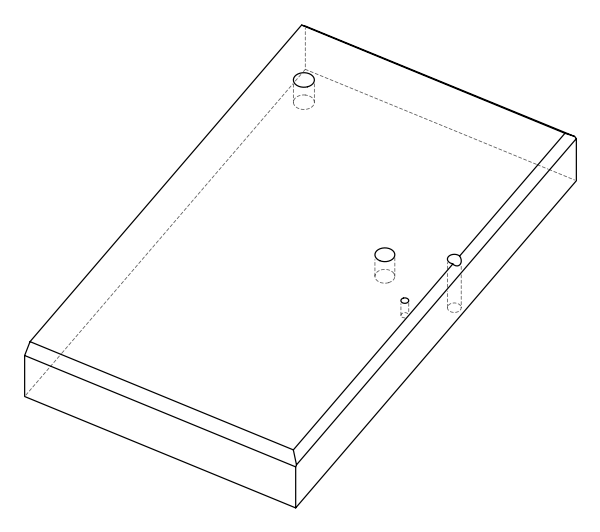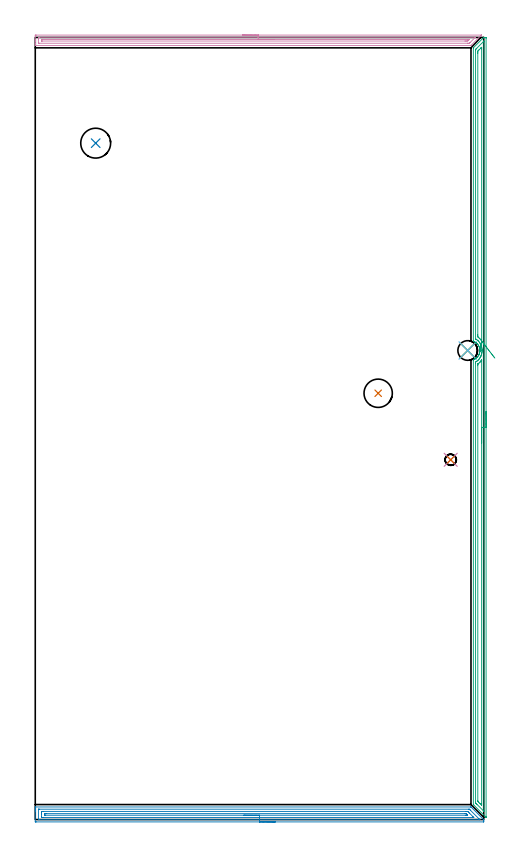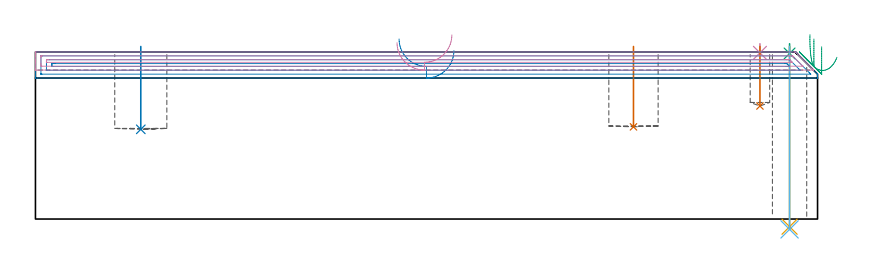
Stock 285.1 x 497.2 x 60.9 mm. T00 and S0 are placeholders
(PLAN: 10 operations, 6 tool changes, 29.1 min)
(1 INDEXABLE_INSERT_DRILL_BLIND_HOLE_FROM_SOLID | STEP1POCKET | NXT0302_007 | 0.12 min | 6876 mm3)
(2 INDEXABLE_INSERT_DRILL_BLIND_HOLE_FROM_SOLID_1 | STEP1POCKET_1 | NXT0302_009 | 0.12 min | 7916 mm3)
(3 SPOT_DRILL | STEP1HOLE | NXT0321_9005460120000 | 0.03 min | 1 mm3)
(4 SPOT_DRILL_1 | STEP1POCKET_2 | NXT0321_9005460120000 | 0.03 min | 1 mm3)
(5 DRILL_THROUGH_HOLE_INTO_CENTER | STEP1HOLE | NXT0301_042 | 0.26 min | 2378 mm3)
(6 DRILL_TO_ENLARGE_THROUGH_HOLE | STEP1HOLE | NXT0301_096 | 0.27 min | 5057 mm3)
(7 DRILL_BLIND_HOLE_INTO_CENTER | STEP1POCKET_2 | NXT0301_042 | 0.09 min | 736 mm3)
(8 AREA_MILL | FG_CHAMFER_SURFACE | UGT0205_001 | 9.21 min | 12866 mm3)
(9 AREA_MILL_1 | FG_CHAMFER_SURFACE_1 | UGT0205_001 | 12.07 min | 16030 mm3)
(10 AREA_MILL_2 | FG_CHAMFER_SURFACE_2 | UGT0205_001 | 6.9 min | 6077 mm3)
(TOOL NXT0302_007 | Index. Insert Drill 18mm [880-D1800L25-05] | D18 PA176 FL90 Z2)
(TOOL NXT0302_009 | Index. Insert Drill 19mm [880-D1900L25-05] | D19 PA176 FL95 Z2)
(TOOL NXT0321_9005460120000 | NC Spot Drill, 142deg, 12mm, Carbide, Uncoated | D12 PA142 FL30 Z2)
(TOOL NXT0301_042 | Carbide Drill 7.1mm [860.1-0710-057A1-MM 2214] | D7.1 PA140 FL85 Z2)
(TOOL NXT0301_096 | Carbide Drill 12.5mm [860.1-1250-063A1-MM 2214] | D12.5 PA140 FL77 Z2)
(TOOL UGT0205_001 | Chamfer Mill 20 x 3 x 45 deg. | D20 FL50 Z2)
(OP 1 INDEXABLE_INSERT_DRILL_BLIND_HOLE_FROM_SOLID)
G17 G21 G94 G90
T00 M6
G54
G17 G0 G90 X218. Y271. S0 M3
G43 Z70.9 H1
G94 G81 G98 Z33.6 F250. R62.9
G80
M5
M2
(OP 2 INDEXABLE_INSERT_DRILL_BLIND_HOLE_FROM_SOLID_1)
G17 G21 G94 G90
T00 M6
G54
G17 G0 G90 X38.4 Y430. S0 M3
G43 Z70.9 H1
G94 G81 G98 Z32.7 F250. R62.9
G80
M5
M2
(OP 3 SPOT_DRILL)
G17 G21 G94 G90
T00 M6
G54
G17 G0 G90 X274.9 Y298.2 S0 M3
G43 Z70.9 H0
G94 G81 G98 Z60.362 F250. R63.9
G80
M5
M2
(OP 4 SPOT_DRILL_1)
G17 G21 G94 G90
T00 M6
G54
G17 G0 G90 X264.1 Y228.7 S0 M3
G43 Z70.9 H0
G94 G81 G98 Z60.59 F250. R63.9
G80
M5
M2
(OP 5 DRILL_THROUGH_HOLE_INTO_CENTER)
G17 G21 G94 G90
T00 M6
G54
G17 G0 G90 X274.9 Y298.2 S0 M3
G43 Z70.9 H1
G94 G73 G98 Z-2.792 F250. Q7.077 R62.9
G80
M5
M2
(OP 6 DRILL_TO_ENLARGE_THROUGH_HOLE)
G17 G21 G94 G90
T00 M6
G54
G17 G0 G90 X274.9 Y298.2 S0 M3
G43 Z70.9 H1
G94 G73 G98 Z-3.775 F250. Q10.779 R62.9
G80
M5
M2
(OP 7 DRILL_BLIND_HOLE_INTO_CENTER)
G17 G21 G94 G90
T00 M6
G54
G17 G0 G90 X264.1 Y228.7 S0 M3
G43 Z70.9 H1
G94 G81 G98 Z41.2 F250. R62.9
G80
M5
M2
(OP 8 AREA_MILL)
G17 G21 G94 G90
T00 M6
G54
G17 G0 G90 X152.55 Y-1.5 S1061 M3
G43 Z70.9 H0
Z61.4
G94 G1 X152.512 Z60.528 F250.
X152.398 Z59.664
X152.209 Z58.812
X151.947 Z57.98
X151.613 Z57.174
X151.21 Z56.4
X150.742 Z55.664
X150.21 Z54.972
X149.621 Z54.329
X148.978 Z53.74
X148.286 Z53.208
X147.55 Z52.74
X146.776 Z52.337
X145.97 Z52.003
X145.138 Z51.741
X144.286 Z51.552
X143.422 Z51.438
X142.55 Z51.4
X0.609
X0.089 Y-1.494 Z51.404
X0.01 Y-1.492 Z51.406
X0. Y-1.407 Z51.49
Y5.001 Z57.895
Y5.558 Z58.455
Y5.877 Z58.773
Y6.434 Z59.33
Y6.753 Z59.648
Y7.73 Z60.629
X0.003 Y7.867 Z60.76
X0.01 Y7.998 Z60.888
X0.163 Y8. Z60.9
X276.903
X276.994 Y7.996 Z60.889
X277.059 Y7.942 Z60.839
X277.349 Y7.651 Z60.55
X277.372 Y7.629 Z60.528
X284.962 Y0.039 Z52.936
X285.086 Y-0.087 Z52.811
X285.099 Y-0.105 Z52.791
X285.1 Y-0.273 Z52.626
Y-0.417 Z52.483
Y-1.061 Z51.839
Y-1.367 Z51.532
X285.09 Y-1.494 Z51.405
X285.066 Y-1.5 Z51.4
X142.55
Y-0.086 Z52.814
X2.394
X2.223 Y-0.085 Z52.815
X2.048 Y-0.081 Z52.819
X2.012 Y-0.079 Z52.821
X2.006 Y-0.055 Z52.845
X2.003 Y-0.027 Z52.873
X2. Y0.134 Z53.034
X2.001 Y6.393 Z59.293
X2.005 Y6.496 Z59.396
X2.01 Y6.564 Z59.464
X2.018 Y6.579 Z59.479
X2.034 Y6.581 Z59.481
X2.394 Y6.585 Z59.485
X2.565 Y6.586 Z59.486
X275.564 Y6.585 Z59.485
X275.735
X275.914 Y6.581 Z59.481
X275.955 Y6.579 Z59.479
X276.07 Y6.471 Z59.371
X276.229 Y6.318 Z59.218
X276.457 Y6.094 Z58.994
X276.673 Y5.877 Z58.777
X282.038 Y0.512 Z53.412
X282.245 Y0.302 Z53.202
X282.613 Y-0.075 Z52.825
Y-0.081 Z52.819
X282.609 Y-0.083 Z52.817
X282.583 Y-0.085 Z52.815
X142.55 Y-0.086 Z52.814
Y1.328 Z54.228
X5.073 Y1.329 Z54.229
X4.352 Y1.33 Z54.23
X4.18 Y1.332 Z54.232
X4.016 Y1.335 Z54.235
X4.008 Y1.499 Z54.399
X4.002 Y1.673 Z54.573
X4. Y3.25 Z56.15
Y4.126 Z57.026
X4.001 Y4.301 Z57.201
X4.01 Y5.001 Z57.901
X4.014 Y5.164 Z58.064
X5.073 Y5.171 Z58.071
X273.778
X274.499 Y5.17 Z58.07
X274.671 Y5.168 Z58.068
X274.843 Y5.164 Z58.064
X274.935 Y5.154 Z58.054
X274.989 Y5.104 Z58.004
X275.096 Y5.001 Z57.901
X275.564 Y4.537 Z57.437
X275.975 Y4.126 Z57.026
X278.242 Y1.859 Z54.759
X278.601 Y1.499 Z54.399
X278.717 Y1.38 Z54.28
X278.755 Y1.338 Z54.238
Y1.335 Z54.235
X278.745 Y1.333 Z54.233
X278.704 Y1.33 Z54.23
X278.589 Y1.329 Z54.229
X278.415 Y1.328 Z54.228
X142.55
Y2.743 Z55.643
X6.482
X6.133 Y2.745 Z55.645
X6.073 Y2.746 Z55.646
X6.015 Y2.749 Z55.649
X6.01 Y2.833 Z55.733
X6. Y3.216 Z56.116
Y3.25 Z56.15
X6.004 Y3.671 Z56.571
X6.006 Y3.723 Z56.623
X6.009 Y3.745 Z56.645
X6.033 Y3.75 Z56.65
X6.169 Y3.754 Z56.654
X6.342 Y3.756 Z56.656
X6.858 Y3.757 Z56.657
X7.234
X273.262
X273.778 Y3.753 Z56.653
X273.851 Y3.751 Z56.651
X273.892 Y3.748 Z56.648
X273.93 Y3.712 Z56.612
X274.09 Y3.557 Z56.457
X274.398 Y3.25 Z56.15
X274.671 Y2.971 Z55.871
X274.871 Y2.75 Z55.65
X274.671 Y2.747 Z55.647
X274.294 Y2.744 Z55.644
X273.778 Y2.743 Z55.643
X273.403
X142.55
X141.678 Z55.681
X140.814 Z55.795
X139.962 Z55.983
X139.13 Z56.246
X138.324 Z56.58
X137.55 Z56.982
X136.814 Z57.451
X136.122 Z57.982
X135.479 Z58.572
X134.89 Z59.215
X134.358 Z59.907
X133.89 Z60.643
X133.487 Z61.417
X133.153 Z62.222
X132.891 Z63.055
X132.702 Z63.906
X132.588 Z64.771
X132.55 Z65.643
G0 Z70.9
M5
M2
(OP 9 AREA_MILL_1)
G17 G21 G94 G90
T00 M6
G54
G17 G0 G90 X286.6 Y259.3 S1061 M3
G43 Z70.9 H0
Z62.8
G94 G1 Y259.262 Z61.928 F250.
Y259.148 Z61.064
Y258.959 Z60.212
Y258.697 Z59.38
Y258.363 Z58.574
Y257.96 Z57.8
Y257.492 Z57.064
Y256.96 Z56.372
Y256.371 Z55.729
Y255.728 Z55.14
Y255.036 Z54.608
Y254.3 Z54.14
Y253.526 Z53.737
Y252.72 Z53.403
Y251.888 Z53.141
Y251.037 Z52.952
Y250.172 Z52.838
Y249.3 Z52.8
X286.599 Y1.584 Z52.801
Y1.552
X286.592 Y1.419 Z52.806
X286.535 Y1.471 Z52.864
X286.416 Y1.584 Z52.982
X278.737 Y9.263 Z60.663
X278.522 Y9.481 Z60.872
X278.504 Y9.505 Z60.889
X278.5 Y9.633 Z60.9
Y292.226
X278.504 Y292.307 Z60.889
X278.513 Y292.313 Z60.88
X278.576 Y292.343 Z60.819
X278.684 Y292.387 Z60.713
X279.008 Y292.535 Z60.387
X279.205 Y292.623 Z60.195
X279.29 Y292.661 Z60.11
X279.309 Y292.673 Z60.091
X279.451 Y292.758 Z59.945
X279.564 Y292.825 Z59.835
X279.737 Y292.928 Z59.662
X280.17 Y293.228 Z59.229
X280.572 Y293.55 Z58.827
X280.815 Y293.784 Z58.582
X281.049 Y294.031 Z58.349
X281.222 Y294.244 Z58.174
X281.321 Y294.364 Z58.078
X281.386 Y294.444 Z58.013
X281.671 Y294.862 Z57.727
X281.699 Y294.908 Z57.699
X281.93 Y295.293 Z57.47
X281.953 Y295.338 Z57.447
X281.96 Y295.354 Z57.44
X282.15 Y295.781 Z57.246
X282.322 Y296.232 Z57.078
X282.45 Y296.677 Z56.948
X282.454 Y296.697 Z56.943
X282.548 Y297.126 Z56.851
X282.609 Y297.572 Z56.79
X282.616 Y297.677 Z56.784
X282.619 Y297.746 Z56.778
X282.631 Y297.978 Z56.755
X282.634 Y298.02 Z56.753
X282.633 Y298.038
Y298.083
X282.632 Y298.127 Z56.751
X282.633 Y298.215 Z56.756
Y298.217
X282.631 Y298.399
X282.632 Y298.467 Z56.759
X282.625 Y298.573 Z56.769
X282.6 Y298.913 Z56.797
X282.53 Y299.362 Z56.868
X282.478 Y299.594 Z56.921
X282.429 Y299.807 Z56.968
X282.329 Y300.134 Z57.069
X282.29 Y300.258 Z57.106
X282.119 Y300.701 Z57.281
X281.93 Y301.104 Z57.47
X281.826 Y301.289 Z57.574
X281.79 Y301.353 Z57.609
X281.665 Y301.556 Z57.733
X281.64 Y301.595 Z57.757
X281.355 Y301.991 Z58.044
X281.177 Y302.212 Z58.22
X281.049 Y302.372 Z58.348
X280.94 Y302.489 Z58.457
X280.566 Y302.846 Z58.834
X280.469 Y302.927 Z58.93
X280.336 Y303.038 Z59.06
X280.256 Y303.106 Z59.142
X280.17 Y303.179 Z59.229
X280.03 Y303.284 Z59.369
X279.886 Y303.383 Z59.512
X279.29 Y303.729 Z60.109
X278.972 Y303.883 Z60.428
X278.85 Y303.942 Z60.549
X278.648 Y304.028 Z60.748
X278.503 Y304.094 Z60.889
X278.5 Y304.298 Z60.9
Y490.309
X278.506 Y490.603 Z60.892
X278.605 Y490.706 Z60.793
X284.321 Y496.423 Z55.076
X284.767 Y496.867 Z54.633
X285.069 Y497.165 Z54.33
X285.108 Y497.197 Z54.289
X285.31 Y497.2 Z54.088
X286.092 Z53.302
X286.274 Z53.121
X286.456 Z52.94
X286.591 Y497.197 Z52.805
X286.596 Y497.016 Z52.804
X286.6 Y496.76 Z52.8
Y249.3
X285.186 Z54.214
Y5.608
X285.182 Y5.409 Z54.218
X285.179 Y5.31 Z54.221
X285.176 Y5.285 Z54.224
X285.147 Y5.311 Z54.253
X285.062 Y5.392 Z54.338
X284.842 Y5.608 Z54.558
X280.779 Y9.671 Z58.621
X280.372 Y10.08 Z59.028
X279.957 Y10.505 Z59.443
X279.921 Y10.549 Z59.479
X279.919 Y10.572 Z59.481
X279.916 Y10.626 Z59.484
X279.915 Y10.735 Z59.485
X279.914 Y10.953 Z59.486
Y289.969
X279.921 Y290.856 Z59.479
X279.955 Y290.884 Z59.445
X280.456 Y291.21 Z58.944
X280.779 Y291.433 Z58.621
X280.974 Y291.582 Z58.426
X281.221 Y291.778 Z58.179
X281.454 Y291.991 Z57.946
X281.665 Y292.195 Z57.736
X281.897 Y292.442 Z57.503
X282.093 Y292.673 Z57.307
X282.298 Y292.927 Z57.102
X282.55 Y293.282 Z56.85
X282.741 Y293.567 Z56.659
X283.002 Y294.005 Z56.398
X283.1 Y294.186 Z56.3
X283.232 Y294.461 Z56.168
X283.27 Y294.545 Z56.13
X283.295 Y294.603 Z56.105
X283.435 Y294.943 Z55.965
X283.546 Y295.243 Z55.854
X283.586 Y295.356 Z55.814
X283.755 Y295.927 Z55.645
X283.83 Y296.25 Z55.57
X283.916 Y296.659 Z55.484
X283.984 Y297.144 Z55.416
X284.015 Y297.453 Z55.385
X284.052 Y298.038 Z55.348
X284.053 Y298.065 Z55.347
X284.054 Y298.092 Z55.346
X284.053 Y298.147 Z55.347
X284.05 Y298.312 Z55.35
X284.039 Y298.623 Z55.361
X284.015 Y298.933 Z55.385
X283.986 Y299.271 Z55.414
X283.9 Y299.827 Z55.5
X283.78 Y300.374 Z55.62
X283.684 Y300.721 Z55.716
X283.435 Y301.458 Z55.965
X283.376 Y301.616 Z56.024
X283.335 Y301.717 Z56.065
X283.091 Y302.228 Z56.309
X282.938 Y302.51 Z56.462
X282.793 Y302.754 Z56.607
X282.55 Y303.122 Z56.85
X282.347 Y303.404 Z57.053
X282.045 Y303.785 Z57.355
X281.86 Y304.001 Z57.54
X281.665 Y304.204 Z57.736
X281.569 Y304.298 Z57.831
X281.151 Y304.669 Z58.249
X280.779 Y304.976 Z58.621
X280.479 Y305.193 Z58.921
X280.274 Y305.319 Z59.126
X279.96 Y305.513 Z59.44
X279.92 Y305.541 Z59.48
X279.918 Y305.549 Z59.482
X279.916 Y305.575 Z59.484
X279.915 Y305.629 Z59.485
Y489.393
Y489.415
X279.921 Y489.522 Z59.479
X279.932 Y489.57 Z59.468
X279.972 Y489.614 Z59.428
X280.106 Y489.753 Z59.294
X280.275 Y489.924 Z59.125
X280.658 Y490.309 Z58.742
X285.145 Y494.794 Z54.255
X285.172 Y494.816 Z54.228
X285.174 Y494.815 Z54.226
X285.181 Y494.806 Z54.219
X285.184 Y494.78 Z54.216
X285.185 Y494.728 Z54.215
X285.186 Y249.3 Z54.214
X283.772 Z55.628
X283.771 Y10.08 Z55.629
X283.77 Y9.741 Z55.63
X283.766 Y9.185 Z55.634
X283.765 Y9.157 Z55.635
X283.724 Y9.185 Z55.676
X283.435 Y9.467 Z55.965
X282.82 Y10.08 Z56.58
X282.55 Y10.349 Z56.85
X281.925 Y10.974 Z57.475
X281.665 Y11.237 Z57.736
X281.353 Y11.556 Z58.047
X281.336 Y11.575 Z58.064
X281.333 Y11.605 Z58.067
X281.33 Y11.665 Z58.07
X281.329 Y11.755 Z58.071
Y11.868
Y288.541
X281.33 Y289.096 Z58.07
X281.332 Y289.431 Z58.068
X281.335 Y289.546 Z58.065
X281.341 Y289.574 Z58.059
X281.358 Y289.59 Z58.042
X281.402 Y289.626 Z57.998
X281.665 Y289.831 Z57.736
X281.753 Y289.9 Z57.647
X281.862 Y289.99 Z57.538
X282.227 Y290.316 Z57.173
X282.55 Y290.632 Z56.85
X282.673 Y290.76 Z56.727
X282.787 Y290.884 Z56.613
X283.082 Y291.241 Z56.318
X283.435 Y291.696 Z55.965
X283.47 Y291.743 Z55.93
X283.496 Y291.778 Z55.904
X283.641 Y291.989 Z55.759
X283.71 Y292.087 Z55.69
X283.748 Y292.139 Z55.652
X283.765 Y292.159 Z55.635
X283.766 Y292.144 Z55.634
X283.769 Y292.03 Z55.631
X283.771 Y291.778 Z55.629
Y291.631
X283.772 Y249.3 Z55.628
Y248.428 Z55.667
Y247.564 Z55.78
Y246.712 Z55.969
Y245.88 Z56.232
Y245.074 Z56.565
Y244.3 Z56.968
Y243.564 Z57.437
Y242.872 Z57.968
Y242.229 Z58.557
Y241.64 Z59.201
Y241.109 Z59.893
Y240.64 Z60.628
Y240.237 Z61.402
Y239.903 Z62.208
Y239.641 Z63.04
Y239.452 Z63.892
Y239.338 Z64.757
Y239.3 Z65.628
G0 Z70.9
X292.16 Y293.361
Z58.958
G1 X291.863 Y293.747 Z58.234
X291.528 Y294.181 Z57.555
X291.159 Y294.66 Z56.927
X290.757 Y295.181 Z56.353
X290.326 Y295.739 Z55.84
X289.87 Y296.33 Z55.389
X289.391 Y296.951 Z55.006
X288.894 Y297.595 Z54.692
X288.382 Y298.259 Z54.45
X287.859 Y298.937 Z54.283
X287.329 Y299.623 Z54.19
X286.796 Y300.314 Z54.174
X286.264 Y301.003 Z54.233
X285.738 Y301.686 Z54.369
X285.221 Y302.356 Z54.579
X284.717 Y303.009 Z54.861
X284.23 Y303.641 Z55.215
X283.763 Y304.245 Z55.637
X283.722 Y304.298 Z55.678
X283.435 Y304.696 Z55.965
X283.053 Y305.193 Z56.347
X282.825 Y305.467 Z56.575
X282.55 Y305.763 Z56.85
X282.208 Y306.087 Z57.192
X281.665 Y306.561 Z57.736
X281.341 Y306.836 Z58.059
X281.335 Y306.87 Z58.065
X281.333 Y306.981 Z58.067
X281.33 Y307.319 Z58.07
X281.329 Y307.875 Z58.071
X281.328 Y308.215 Z58.072
X281.329 Y487.071 Z58.071
Y487.626
X281.331 Y487.963 Z58.069
X281.335 Y488.52 Z58.065
X281.497 Y488.69 Z57.903
X281.665 Y488.863 Z57.736
X281.938 Y489.138 Z57.462
X282.214 Y489.415 Z57.186
X283.108 Y490.309 Z56.292
X283.273 Y490.473 Z56.127
X283.435 Y490.633 Z55.965
X283.724 Y490.912 Z55.676
X283.766 Y490.939 Z55.634
X283.768 Y490.905 Z55.632
X283.77 Y490.866 Z55.63
X283.771 Y490.309 Z55.629
Y489.97
Y304.854
X283.768 Y304.298 Z55.632
X283.765 Y304.259 Z55.635
X283.763 Y304.245 Z55.637
X283.614 Y303.407 Z55.825
X283.468 Y302.587 Z56.087
X283.326 Y301.794 Z56.42
X283.19 Y301.031 Z56.822
X283.061 Y300.307 Z57.29
X282.94 Y299.625 Z57.821
X282.827 Y298.991 Z58.409
X282.723 Y298.41 Z59.052
X282.63 Y297.887 Z59.744
X282.548 Y297.425 Z60.479
X282.477 Y297.028 Z61.253
X282.418 Y296.698 Z62.058
X282.372 Y296.439 Z62.89
X282.339 Y296.253 Z63.742
X282.319 Y296.14 Z64.607
X282.312 Y296.102 Z65.478
X282.318 Y296.139 Z66.35
X282.338 Y296.25 Z67.215
G0 Z70.9
M5
M2
(OP 10 AREA_MILL_2)
G17 G21 G94 G90
T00 M6
G54
G17 G0 G90 X131.8 Y498.7 S1061 M3
G43 Z70.9 H0
Z64.3
G94 G1 X131.838 Z63.428 F250.
X131.952 Z62.563
X132.141 Z61.712
X132.403 Z60.88
X132.737 Z60.074
X133.14 Z59.3
X133.609 Z58.564
X134.14 Z57.872
X134.729 Z57.229
X135.372 Z56.64
X136.064 Z56.108
X136.8 Z55.64
X137.574 Z55.237
X138.38 Z54.903
X139.212 Z54.641
X140.064 Z54.452
X140.928 Z54.338
X141.8 Z54.3
X283.508
X283.575 Y498.695 Z54.303
X283.582 Y498.693 Z54.305
X283.575 Y498.674 Z54.324
X282.984 Y498.084 Z54.916
X277.127 Y492.228 Z60.771
X276.995 Y492.104 Z60.89
X276.725 Y492.1 Z60.9
X0.174
X0.01 Y492.103 Z60.888
X0.007 Y492.165 Z60.827
X0. Y492.582 Z60.417
Y492.917 Z60.082
Y493.613 Z59.382
Y494.854 Z58.143
Y495.397 Z57.597
Y496.021 Z56.975
Y498.08 Z54.916
X0.002 Y498.696 Z54.301
X0.004 Y498.697 Z54.3
X0.621 Y498.7
X141.8
Y497.286 Z55.714
X279.504 Y497.285 Z55.715
X279.701 Y497.281 Z55.719
X279.719 Y497.279 Z55.721
X279.72 Y497.278 Z55.722
X279.704 Y497.258 Z55.742
X279.675 Y497.226 Z55.774
X279.637 Y497.187 Z55.813
X276.394 Y493.944 Z59.056
X276.059 Y493.613 Z59.387
X275.98 Y493.539 Z59.461
X275.958 Y493.521 Z59.479
X275.926 Y493.518 Z59.482
X275.831 Y493.517 Z59.483
X275.036 Y493.514 Z59.486
X274.938
X2.408 Y493.515 Z59.485
X2.309 Y493.516 Z59.484
X2.112 Y493.521 Z59.479
X2.009 Y493.526 Z59.474
X2.006 Y493.555 Z59.445
X2.004 Y493.613 Z59.387
X2. Y494.02 Z58.98
X2.001 Y496.293 Z56.707
X2.002 Y496.699 Z56.301
X2.01 Y497.187 Z55.813
X2.022 Y497.279 Z55.721
X2.21 Y497.283 Z55.717
X2.31 Y497.285 Z55.715
X141.8 Y497.286 Z55.714
Y495.872 Z57.128
X274.938 Y495.871 Z57.129
X275.361
X275.568 Y495.868 Z57.132
X275.831 Y495.865 Z57.135
X275.834 Y495.844 Z57.156
X275.831 Y495.834 Z57.166
X275.615 Y495.616 Z57.384
X275.4 Y495.4 Z57.6
X275.168 Y495.17 Z57.83
X274.938 Y494.944 Z58.056
X274.509 Y494.935 Z58.065
X274.044 Y494.931 Z58.069
X273.622 Y494.929 Z58.071
X273.15 Y494.928 Z58.072
X4.666 Y494.929 Z58.071
X4.195 Y494.931 Z58.069
X4.039 Y494.934 Z58.066
X4.019 Y494.935 Z58.065
X4.01 Y494.972 Z58.028
X4.005 Y495.075 Z57.925
X4.002 Y495.205 Z57.795
X4. Y495.4 Z57.6
Y495.594 Z57.406
X4.004 Y495.79 Z57.21
X4.008 Y495.845 Z57.155
X4.013 Y495.866 Z57.134
X4.02 Y495.867 Z57.133
X4.077 Y495.87 Z57.13
X4.195 Y495.871 Z57.129
X141.8 Y495.872 Z57.128
X142.672 Z57.166
X143.537 Z57.28
X144.388 Z57.469
X145.22 Z57.732
X146.026 Z58.065
X146.8 Z58.468
X147.536 Z58.937
X148.228 Z59.468
X148.871 Z60.057
X149.46 Z60.701
X149.992 Z61.393
X150.46 Z62.128
X150.863 Z62.902
X151.197 Z63.708
X151.459 Z64.54
X151.648 Z65.392
X151.762 Z66.257
X151.8 Z67.128
G0 Z70.9
M5
M2
